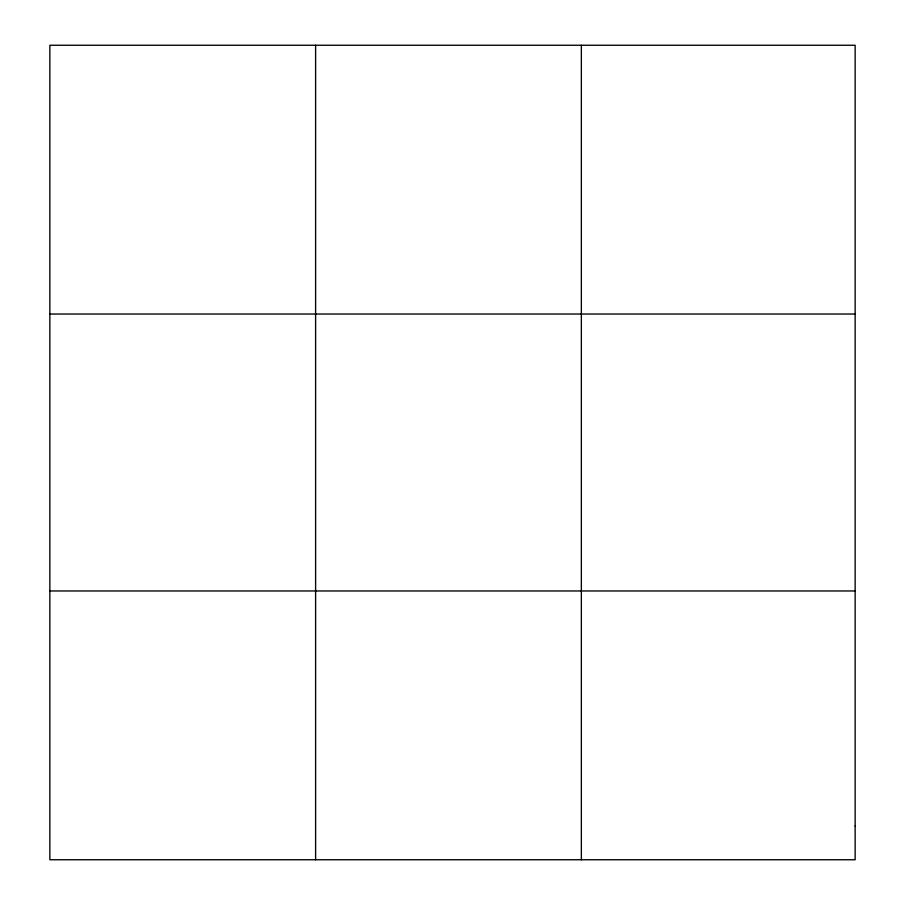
<?xml version="1.0" encoding="UTF-8"?>
<svg xmlns="http://www.w3.org/2000/svg" width="905" height="905" viewBox="0 0 905 905"><rect width="100%" height="100%" fill="white"/><g stroke="black" fill="none" stroke-linecap="round" stroke-linejoin="round"><path stroke-width="1.36" d="M315.607 45.25L315.607 859.75M581.349 45.25L581.349 859.75M49.854 314.035L855.146 314.035M49.854 590.965L855.146 590.965M855.146 826.152L855.146 859.75L49.854 859.75L49.854 45.25L855.146 45.25L855.146 826.152"/></g></svg>
